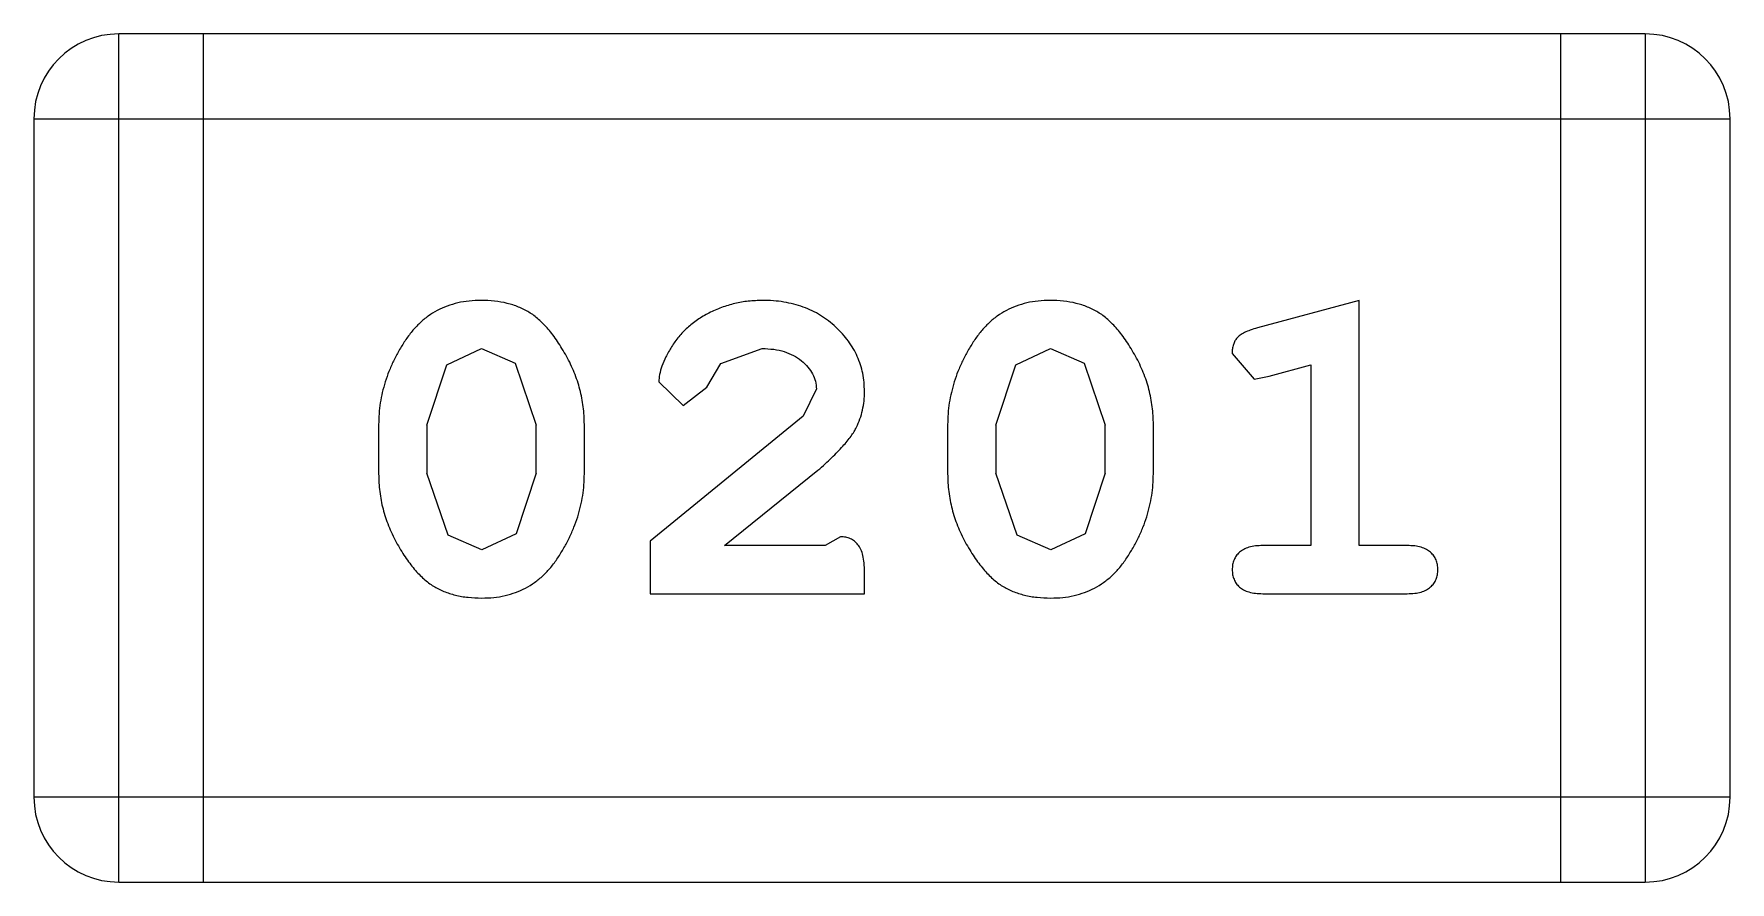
# Model space of a CAD drawing. Header units: inches. Extents: x 4.1 to 94, y -51.8 to -2.2.
# Drawn here: x 77.099 to 77.709, y -24.717 to -24.413 of the extents above; entities that cross this region are included whole.
import ezdxf

# ---------------------------------------------------------------- set-up
doc = ezdxf.new("R2010")
doc.units = ezdxf.units.IN
doc.header["$LTSCALE"] = 1.21
doc.header["$MEASUREMENT"] = 0
doc.layers.get('0').update_dxf_attribs({"linetype": 'CONTINUOUS'})

msp = doc.modelspace()

# ---------------------------------------------------------------- linework, layer by layer
at = {"color": 7, "linetype": 'Continuous'}
for p, q in [((77.12989, -24.71736), (77.12989, -24.41256)), ((77.67853, -24.41256), (77.12989, -24.41256)), ((77.16037, -24.71736), (77.16037, -24.41256)), ((77.64805, -24.41256), (77.64805, -24.71736)), ((77.67853, -24.41256), (77.67853, -24.71736)), ((77.09941, -24.44304), (77.09941, -24.68688)), ((77.09941, -24.44304), (77.70901, -24.44304)), ((77.70901, -24.68688), (77.70901, -24.44304)), ((77.57569, -24.50833), (77.53911, -24.51821)), ((77.57569, -24.59643), (77.57569, -24.50833)), ((77.24786, -24.53143), (77.26022, -24.52563)), ((77.26022, -24.52563), (77.27236, -24.53092)), ((77.34625, -24.53102), (77.36112, -24.52563)), ((77.45237, -24.53143), (77.46473, -24.52563)), ((77.46473, -24.52563), (77.47687, -24.53092)), ((77.53007, -24.52738), (77.53796, -24.53665)), ((77.2406, -24.55321), (77.24786, -24.53143)), ((77.27236, -24.53092), (77.27993, -24.55321)), ((77.34129, -24.53952), (77.34625, -24.53102)), ((77.44512, -24.55321), (77.45237, -24.53143)), ((77.47687, -24.53092), (77.48444, -24.55321)), ((77.53796, -24.53665), (77.54336, -24.53561)), ((77.54336, -24.53561), (77.55838, -24.53146)), ((77.55838, -24.53146), (77.55838, -24.59643)), ((77.32398, -24.53765), (77.33281, -24.54608)), ((77.33281, -24.54608), (77.34129, -24.53952)), ((77.38062, -24.54016), (77.37585, -24.54987)), ((77.2233, -24.55294), (77.2233, -24.57069)), ((77.2406, -24.55321), (77.2406, -24.57042)), ((77.27993, -24.57042), (77.27993, -24.55321)), ((77.29724, -24.57069), (77.29724, -24.55294)), ((77.37585, -24.54987), (77.32084, -24.59485)), ((77.42781, -24.55294), (77.42781, -24.57069)), ((77.44512, -24.55321), (77.44512, -24.57042)), ((77.48444, -24.57042), (77.48444, -24.55321)), ((77.50175, -24.57069), (77.50175, -24.55294)), ((77.24825, -24.59271), (77.2406, -24.57042)), ((77.27993, -24.57042), (77.27268, -24.5922)), ((77.34758, -24.59643), (77.38116, -24.56939)), ((77.45276, -24.59271), (77.44512, -24.57042)), ((77.48444, -24.57042), (77.47719, -24.5922)), ((77.26039, -24.598), (77.24825, -24.59271)), ((77.27268, -24.5922), (77.26039, -24.598)), ((77.32084, -24.59485), (77.32084, -24.61373)), ((77.38376, -24.59643), (77.34758, -24.59643)), ((77.38927, -24.59328), (77.38376, -24.59643)), ((77.4649, -24.598), (77.45276, -24.59271)), ((77.47719, -24.5922), (77.4649, -24.598)), ((77.55838, -24.59643), (77.54108, -24.59643)), ((77.59299, -24.59643), (77.57569, -24.59643)), ((77.39792, -24.61373), (77.39792, -24.60586)), ((77.32084, -24.61373), (77.39792, -24.61373)), ((77.54108, -24.61373), (77.59299, -24.61373)), ((77.70901, -24.68688), (77.09941, -24.68688)), ((77.12989, -24.71736), (77.67853, -24.71736))]:
    msp.add_line(p, q, dxfattribs=at)
for centre, start, end in [((77.12989, -24.44304), 90, 180), ((77.67853, -24.44304), 0, 90), ((77.12989, -24.68688), 180, 270), ((77.67853, -24.68688), 270, 0)]:
    msp.add_arc(centre, 0.03048, start, end, dxfattribs=at)
for points, knots in [([(77.2601, -24.50833), (77.25866, -24.50837), (77.25585, -24.50844), (77.25177, -24.50915), (77.24793, -24.51028), (77.24435, -24.51186), (77.24106, -24.51393), (77.238, -24.51643), (77.23522, -24.5194), (77.23276, -24.52279), (77.23056, -24.52638), (77.22863, -24.53007), (77.22697, -24.53377), (77.22565, -24.53754), (77.22458, -24.54133), (77.22384, -24.54517), (77.22338, -24.54904), (77.22333, -24.55164), (77.2233, -24.55294)], [0, 0, 0, 0, 0.06692, 0.130834, 0.19258, 0.252759, 0.312631, 0.373411, 0.436359, 0.501894, 0.568244, 0.632472, 0.69556, 0.757163, 0.818592, 0.878885, 0.939235, 1, 1, 1, 1]), ([(77.29724, -24.55294), (77.29722, -24.55187), (77.29718, -24.54972), (77.29689, -24.54654), (77.29635, -24.5434), (77.29568, -24.54029), (77.29476, -24.53724), (77.29365, -24.53423), (77.29235, -24.53127), (77.29085, -24.52839), (77.28925, -24.52566), (77.28763, -24.5231), (77.28596, -24.52078), (77.2843, -24.51867), (77.28258, -24.51682), (77.28088, -24.51518), (77.27914, -24.51375), (77.27678, -24.51218), (77.2736, -24.51058), (77.26944, -24.50927), (77.26489, -24.50847), (77.26173, -24.50838), (77.2601, -24.50833)], [0, 0, 0, 0, 0.049855, 0.099516, 0.148482, 0.19758, 0.246804, 0.296268, 0.346517, 0.397047, 0.446826, 0.49336, 0.537801, 0.579207, 0.617974, 0.654833, 0.689171, 0.722088, 0.786392, 0.853518, 0.924186, 1, 1, 1, 1]), ([(77.36125, -24.50833), (77.35955, -24.50839), (77.35619, -24.5085), (77.35125, -24.50936), (77.34651, -24.51079), (77.34202, -24.51278), (77.33787, -24.5152), (77.33422, -24.51808), (77.33107, -24.52132), (77.32856, -24.5249), (77.3266, -24.52846), (77.32513, -24.53178), (77.3242, -24.53481), (77.32405, -24.53675), (77.32398, -24.53765)], [0, 0, 0, 0, 0.098286, 0.193983, 0.289056, 0.384352, 0.477435, 0.566197, 0.652355, 0.737986, 0.818188, 0.887401, 0.94802, 1, 1, 1, 1]), ([(77.39792, -24.54109), (77.39788, -24.53998), (77.39781, -24.53778), (77.39735, -24.53454), (77.39652, -24.53144), (77.3954, -24.52846), (77.39393, -24.52561), (77.39215, -24.5229), (77.39004, -24.52031), (77.38765, -24.51787), (77.385, -24.51564), (77.38215, -24.51366), (77.37911, -24.51201), (77.3759, -24.51064), (77.37248, -24.50963), (77.3689, -24.50885), (77.36513, -24.50841), (77.36256, -24.50836), (77.36125, -24.50833)], [0, 0, 0, 0, 0.060981, 0.120256, 0.178148, 0.236115, 0.293993, 0.352864, 0.413358, 0.476056, 0.539296, 0.602396, 0.665116, 0.728325, 0.792919, 0.859317, 0.928302, 1, 1, 1, 1]), ([(77.46461, -24.50833), (77.46317, -24.50837), (77.46036, -24.50844), (77.45628, -24.50915), (77.45244, -24.51028), (77.44886, -24.51186), (77.44557, -24.51393), (77.44252, -24.51643), (77.43973, -24.5194), (77.43727, -24.52279), (77.43507, -24.52638), (77.43314, -24.53007), (77.43148, -24.53377), (77.43016, -24.53754), (77.42909, -24.54133), (77.42836, -24.54517), (77.42789, -24.54904), (77.42784, -24.55164), (77.42781, -24.55294)], [0, 0, 0, 0, 0.06692, 0.130834, 0.19258, 0.252759, 0.312631, 0.373411, 0.436359, 0.501894, 0.568244, 0.632472, 0.69556, 0.757163, 0.818592, 0.878885, 0.939235, 1, 1, 1, 1]), ([(77.50175, -24.55294), (77.50173, -24.55187), (77.50169, -24.54972), (77.5014, -24.54654), (77.50086, -24.5434), (77.50019, -24.54029), (77.49927, -24.53724), (77.49816, -24.53423), (77.49686, -24.53127), (77.49537, -24.52839), (77.49376, -24.52566), (77.49214, -24.5231), (77.49047, -24.52078), (77.48881, -24.51867), (77.4871, -24.51682), (77.48539, -24.51518), (77.48366, -24.51375), (77.48129, -24.51218), (77.47811, -24.51058), (77.47395, -24.50927), (77.4694, -24.50847), (77.46624, -24.50838), (77.46461, -24.50833)], [0, 0, 0, 0, 0.049855, 0.099516, 0.148482, 0.19758, 0.246804, 0.296268, 0.346517, 0.397047, 0.446826, 0.49336, 0.537801, 0.579207, 0.617974, 0.654833, 0.689171, 0.722088, 0.786392, 0.853518, 0.924186, 1, 1, 1, 1]), ([(77.53911, -24.51821), (77.53826, -24.51847), (77.5367, -24.51894), (77.53461, -24.51979), (77.53299, -24.5207), (77.5318, -24.52172), (77.53099, -24.5229), (77.53046, -24.52424), (77.5301, -24.52575), (77.53008, -24.52682), (77.53007, -24.52738)], [0, 0, 0, 0, 0.187321, 0.344927, 0.475328, 0.579604, 0.674244, 0.773631, 0.882025, 1, 1, 1, 1]), ([(77.36112, -24.52563), (77.36253, -24.52568), (77.36522, -24.52576), (77.36904, -24.52662), (77.37242, -24.52799), (77.3753, -24.52991), (77.37762, -24.53218), (77.37937, -24.53465), (77.38041, -24.53736), (77.38055, -24.53923), (77.38062, -24.54016)], [0, 0, 0, 0, 0.156344, 0.299348, 0.4327, 0.561, 0.682299, 0.791883, 0.89611, 1, 1, 1, 1]), ([(77.38116, -24.56939), (77.38204, -24.56861), (77.38373, -24.56713), (77.3861, -24.56491), (77.38821, -24.5628), (77.39008, -24.56082), (77.3917, -24.55894), (77.39304, -24.55717), (77.39417, -24.55554), (77.39528, -24.55348), (77.39636, -24.55093), (77.39727, -24.54776), (77.39783, -24.54447), (77.39789, -24.54223), (77.39792, -24.54109)], [0, 0, 0, 0, 0.103002, 0.197728, 0.285279, 0.365235, 0.437224, 0.502446, 0.560545, 0.611446, 0.707576, 0.80349, 0.900532, 1, 1, 1, 1]), ([(77.2233, -24.57069), (77.22332, -24.57176), (77.22335, -24.57389), (77.22367, -24.57707), (77.22415, -24.5802), (77.22485, -24.58329), (77.22571, -24.58634), (77.22686, -24.58932), (77.22811, -24.59229), (77.22959, -24.59517), (77.23116, -24.59791), (77.23278, -24.60045), (77.23443, -24.60275), (77.23607, -24.60487), (77.23778, -24.60673), (77.23947, -24.6084), (77.24121, -24.60982), (77.24357, -24.61142), (77.24675, -24.61302), (77.25095, -24.61433), (77.25552, -24.61516), (77.2587, -24.61526), (77.26034, -24.6153)], [0, 0, 0, 0, 0.049886, 0.09882, 0.148132, 0.19689, 0.246038, 0.295176, 0.345305, 0.395692, 0.445312, 0.491875, 0.535813, 0.577009, 0.616081, 0.652689, 0.687585, 0.720206, 0.785062, 0.85223, 0.923759, 1, 1, 1, 1]), ([(77.26034, -24.6153), (77.26179, -24.61527), (77.26461, -24.61519), (77.2687, -24.61448), (77.27253, -24.61336), (77.27611, -24.61176), (77.27944, -24.60974), (77.28247, -24.60722), (77.28528, -24.60428), (77.28773, -24.60089), (77.28993, -24.59729), (77.29189, -24.59362), (77.29354, -24.5899), (77.2949, -24.58614), (77.29593, -24.58233), (77.2967, -24.57849), (77.29715, -24.5746), (77.29721, -24.57199), (77.29724, -24.57069)], [0, 0, 0, 0, 0.067217, 0.131051, 0.19272, 0.252824, 0.312745, 0.373449, 0.436041, 0.501494, 0.567761, 0.632087, 0.695096, 0.757109, 0.817993, 0.878657, 0.939311, 1, 1, 1, 1]), ([(77.42781, -24.57069), (77.42783, -24.57176), (77.42786, -24.57389), (77.42818, -24.57707), (77.42866, -24.5802), (77.42936, -24.58329), (77.43022, -24.58634), (77.43137, -24.58932), (77.43262, -24.59229), (77.4341, -24.59517), (77.43567, -24.59791), (77.4373, -24.60045), (77.43895, -24.60275), (77.44059, -24.60487), (77.44229, -24.60673), (77.44398, -24.6084), (77.44572, -24.60982), (77.44808, -24.61142), (77.45126, -24.61302), (77.45546, -24.61433), (77.46003, -24.61516), (77.46321, -24.61526), (77.46485, -24.6153)], [0, 0, 0, 0, 0.049886, 0.09882, 0.148132, 0.19689, 0.246038, 0.295176, 0.345305, 0.395692, 0.445312, 0.491875, 0.535813, 0.577009, 0.616081, 0.652689, 0.687585, 0.720206, 0.785062, 0.85223, 0.923759, 1, 1, 1, 1]), ([(77.46485, -24.6153), (77.4663, -24.61527), (77.46912, -24.61519), (77.47321, -24.61448), (77.47704, -24.61336), (77.48062, -24.61176), (77.48395, -24.60974), (77.48698, -24.60722), (77.48979, -24.60428), (77.49224, -24.60089), (77.49444, -24.59729), (77.4964, -24.59362), (77.49805, -24.5899), (77.49941, -24.58614), (77.50044, -24.58233), (77.50121, -24.57849), (77.50166, -24.5746), (77.50172, -24.57199), (77.50175, -24.57069)], [0, 0, 0, 0, 0.067217, 0.131051, 0.19272, 0.252824, 0.312745, 0.373449, 0.436041, 0.501494, 0.567761, 0.632087, 0.695096, 0.757109, 0.817993, 0.878657, 0.939311, 1, 1, 1, 1]), ([(77.39792, -24.60586), (77.3979, -24.6048), (77.39786, -24.60282), (77.39741, -24.60012), (77.39675, -24.59787), (77.39568, -24.59613), (77.39437, -24.59483), (77.39285, -24.59393), (77.39113, -24.59336), (77.3899, -24.59331), (77.38927, -24.59328)], [0, 0, 0, 0, 0.1844, 0.34094, 0.473574, 0.586824, 0.690029, 0.789175, 0.890445, 1, 1, 1, 1]), ([(77.54108, -24.59643), (77.54018, -24.59645), (77.5385, -24.59649), (77.53617, -24.59695), (77.53422, -24.59771), (77.53265, -24.59877), (77.53151, -24.60012), (77.53066, -24.6016), (77.53016, -24.60329), (77.5301, -24.60447), (77.53007, -24.60508)], [0, 0, 0, 0, 0.169102, 0.317658, 0.446239, 0.563118, 0.671828, 0.776546, 0.884858, 1, 1, 1, 1]), ([(77.604, -24.60508), (77.60397, -24.60447), (77.60391, -24.60328), (77.60341, -24.6016), (77.60256, -24.60011), (77.6014, -24.59879), (77.59985, -24.5977), (77.5979, -24.59695), (77.59557, -24.59649), (77.59389, -24.59645), (77.59299, -24.59643)], [0, 0, 0, 0, 0.11517, 0.223509, 0.328254, 0.438012, 0.553651, 0.682263, 0.830856, 1, 1, 1, 1]), ([(77.53007, -24.60508), (77.5301, -24.60569), (77.53016, -24.60687), (77.53067, -24.60856), (77.5315, -24.61006), (77.53265, -24.61141), (77.53421, -24.61248), (77.53618, -24.6132), (77.5385, -24.61367), (77.54018, -24.61371), (77.54108, -24.61373)], [0, 0, 0, 0, 0.115051, 0.223278, 0.329269, 0.437893, 0.554681, 0.682591, 0.83103, 1, 1, 1, 1]), ([(77.59299, -24.61373), (77.59389, -24.61371), (77.59557, -24.61367), (77.59789, -24.6132), (77.59986, -24.61249), (77.6014, -24.61139), (77.60257, -24.61007), (77.6034, -24.60856), (77.60391, -24.60687), (77.60397, -24.60569), (77.604, -24.60508)], [0, 0, 0, 0, 0.169012, 0.317488, 0.445429, 0.560977, 0.67065, 0.776666, 0.88492, 1, 1, 1, 1])]:
    msp.add_open_spline(points, degree=3, knots=knots, dxfattribs=at)

doc.saveas('drawing.dxf')
